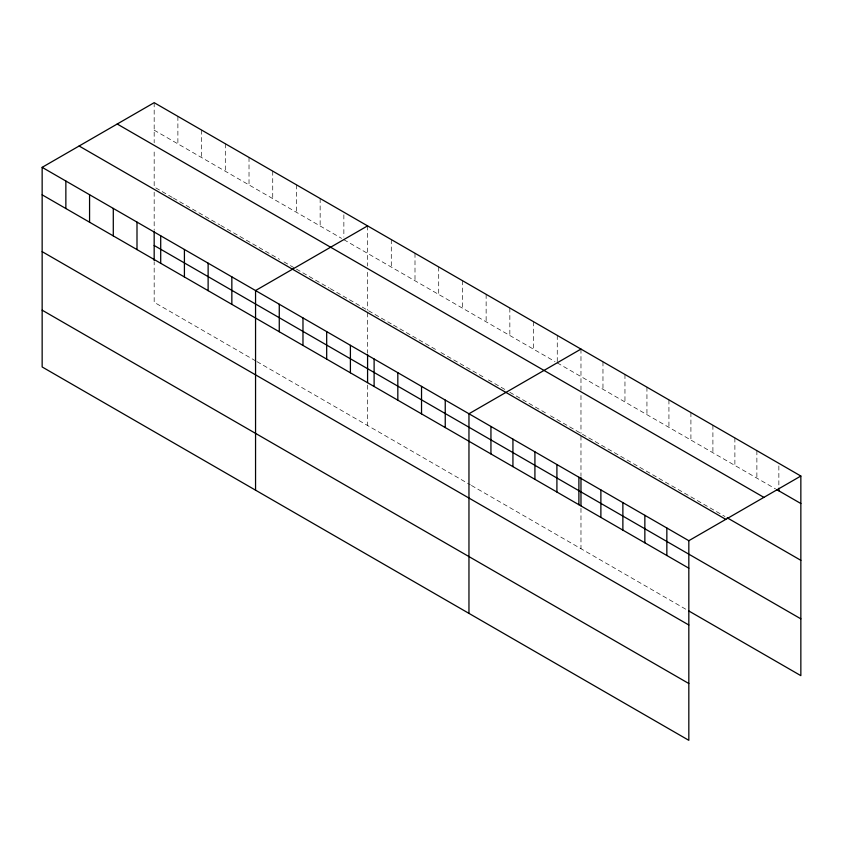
<?xml version="1.0" encoding="UTF-8"?>
<svg xmlns="http://www.w3.org/2000/svg" width="843" height="843" viewBox="0 0 843 843"><rect width="100%" height="100%" fill="white"/><g stroke="black" fill="none" stroke-linecap="round" stroke-linejoin="round"><path stroke-width="0.63" stroke-dasharray="4.21 3.16" d="M154.174 130.17L341.605 238.379M343.86 239.686L555.01 361.584M557.265 362.89L775.56 488.919M172.235 197.399L154.174 186.967L154.174 149.095M173.363 198.052L219.665 224.775M220.792 225.429L279.507 259.328M284.017 261.931L295.313 268.453M296.441 269.107L329.181 288.011M330.319 288.664L391.289 323.87M393.544 325.166L436.453 349.94M440.973 352.553L483.871 377.316M488.392 379.93L505.326 389.708M509.846 392.311L545.979 413.175M550.49 415.778L724.991 516.527M255.798 360.962L154.174 302.3L154.174 261.899M256.925 361.615L470.331 484.83M471.458 485.473L686.518 609.647M778.858 465.958L778.858 485.589M756.877 450.636L756.877 478.129M734.885 437.949L734.885 465.441M712.904 425.251L712.904 452.744M690.912 412.554L690.912 440.046M668.931 399.867L668.931 427.359M646.939 387.169L646.939 414.661M624.958 374.471L624.958 401.963M602.966 361.784L602.966 389.276M580.975 349.086L580.975 392.986M580.975 395.515L580.975 433.386M580.975 435.989L580.975 476.306M580.975 508.318L580.975 548.709M557.265 335.398L557.265 361.584M533.556 321.71L533.556 349.202M509.846 308.022L509.846 335.514M486.137 294.333L486.137 321.826M462.417 280.635L462.417 308.127M438.708 266.946L438.708 294.439M414.998 253.258L414.998 280.751M391.289 239.57L391.289 267.062M367.58 225.882L367.58 265.998M367.58 272.31L367.58 310.171M367.58 312.774L367.58 353.091M367.58 385.114L367.58 425.504M343.86 214.807L343.86 237.062M320.15 198.505L320.15 225.998M296.441 184.807L296.441 212.299M272.732 171.118L272.732 198.611M249.022 157.43L249.022 184.923M225.302 143.742L225.302 171.234M201.593 130.054L201.593 157.546M177.884 116.366L177.884 143.858M154.174 102.677L154.174 142.783M154.174 192.172L154.174 229.886"/><path stroke-width="1.26" d="M42.15 167.346L688.826 540.7L688.826 740.323L42.15 366.968L42.15 167.346L154.174 102.677L800.85 476.032L800.85 675.654L688.72 610.912M367.58 225.882L255.555 290.55L255.555 490.183M580.975 349.086L468.961 413.765L468.961 613.388M688.826 540.7L800.85 476.032M776.666 489.562L800.85 503.524M117.209 124.016L763.884 497.37M727.193 517.802L800.85 560.321M79.116 146.008L725.791 519.362M154.174 245.492L800.85 618.846M42.15 194.838L688.826 568.193M42.15 251.646L688.826 625M42.15 310.171L688.826 683.525M778.858 488.213L778.858 490.826M666.845 528.013L666.845 555.505M644.853 515.315L644.853 542.808M622.872 502.618L622.872 530.11M600.88 489.931L600.88 517.423M580.975 477.602L580.975 505.789M578.888 477.233L578.888 504.725M556.907 464.535L556.907 492.027M534.915 451.848L534.915 479.34M512.934 439.15L512.934 466.643M490.942 426.453L490.942 453.945M445.241 400.077L445.241 427.57M421.532 386.379L421.532 413.871M397.822 372.69L397.822 400.183M374.113 359.002L374.113 386.494M367.58 354.397L367.58 382.585M350.403 345.314L350.403 372.806M326.684 331.626L326.684 359.118M302.974 317.937L302.974 345.43M279.265 304.249L279.265 331.742M231.846 276.862L231.846 304.355M208.126 263.174L208.126 290.666M184.417 249.486L184.417 276.978M160.707 235.798L160.707 263.29M154.174 231.182L154.174 260.645M136.998 222.109L136.998 249.602M113.289 208.421L113.289 235.914M89.569 194.722L89.569 222.215M65.859 181.034L65.859 208.527"/></g></svg>
